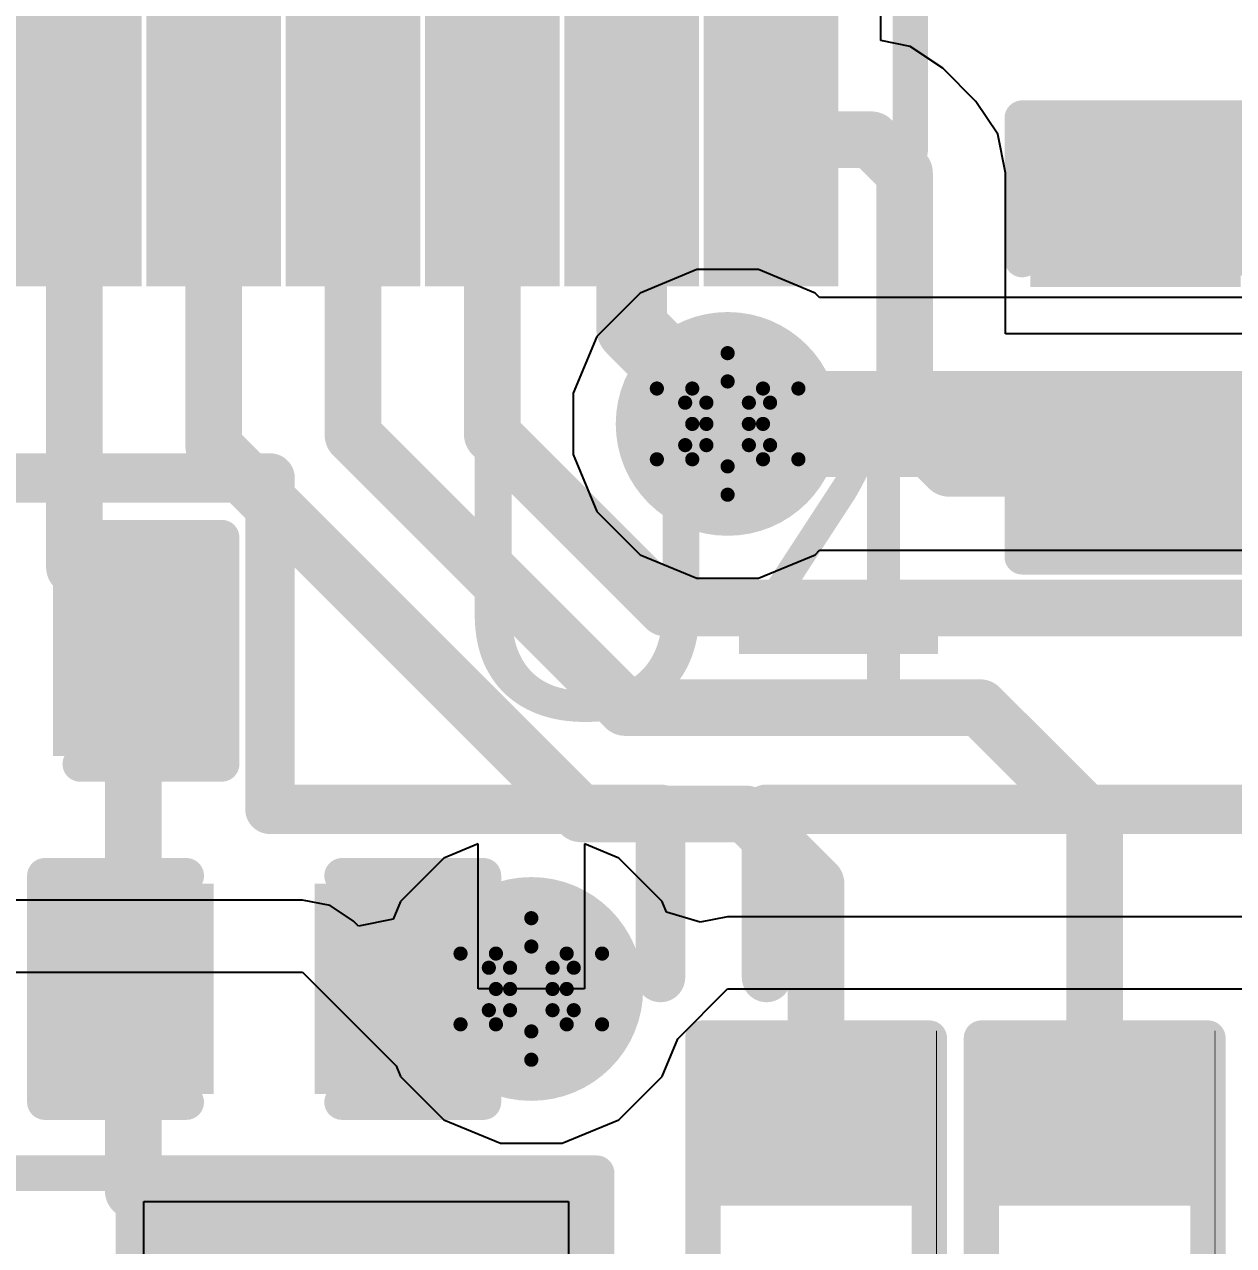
# Model space of a CAD drawing. Header units: inches. Extents: x -18 to 237, y -41 to 211.
# Drawn here: x 29.391 to 33.731, y 90.959 to 95.342 of the extents above; entities that cross this region are included whole.
import ezdxf

# ---------------------------------------------------------------- set-up
doc = ezdxf.new("R2010")
doc.units = ezdxf.units.IN
for name, color, linetype in [('Bottom Layer', 5, 'Continuous'), ('Bottom Solder', 6, 'Continuous'), ('Drill Drawing', 1, 'Continuous'), ('Top Layer', 1, 'Continuous'), ('Top Overlay', 2, 'Continuous'), ('Top Paste', 8, 'Continuous'), ('Top Solder', 216, 'Continuous'), ('Via Holes', 16, 'Continuous')]:
    doc.layers.add(name, color=color, linetype=linetype)
doc.styles.add('Arial', font='', dxfattribs={"height": 0.2})
doc.styles.get('Arial').set_extended_font_data('Arial')

# ---------------------------------------------------------------- blocks, each defined once
blk = doc.blocks.new('24_VQFN__5_5_3_5__32')
at = {"layer": 'Top Layer'}
for points in [[(-2.15, 0.39), (-1.3, 0.39), (-1.3, 0.11), (-2.15, 0.11)], [(-2.15, -0.11), (-1.3, -0.11), (-1.3, -0.39), (-2.15, -0.39)], [(-2.15, -0.61), (-1.3, -0.61), (-1.3, -0.89), (-2.15, -0.89)], [(-2.15, -1.11), (-1.3, -1.11), (-1.3, -1.39), (-2.15, -1.39)], [(-2.15, -1.61), (-1.3, -1.61), (-1.3, -1.89), (-2.15, -1.89)], [(-2.15, -2.11), (-1.3, -2.11), (-1.3, -2.39), (-2.15, -2.39)]]:
    blk.add_hatch(color=1, dxfattribs=at).paths.add_polyline_path(points)
at = {"layer": 'Top Paste'}
for points in [[(-2.15, 0.39), (-1.3, 0.39), (-1.3, 0.11), (-2.15, 0.11)], [(-2.15, -0.11), (-1.3, -0.11), (-1.3, -0.39), (-2.15, -0.39)], [(-2.15, -0.61), (-1.3, -0.61), (-1.3, -0.89), (-2.15, -0.89)], [(-2.15, -1.11), (-1.3, -1.11), (-1.3, -1.39), (-2.15, -1.39)], [(-2.15, -1.61), (-1.3, -1.61), (-1.3, -1.89), (-2.15, -1.89)], [(-2.15, -2.11), (-1.3, -2.11), (-1.3, -2.39), (-2.15, -2.39)]]:
    blk.add_hatch(color=8, dxfattribs=at).paths.add_polyline_path(points)
at = {"layer": 'Top Solder'}
for points in [[(-2.2516, 0.4916), (-1.1984, 0.4916), (-1.1984, 0.0084), (-2.2516, 0.0084)], [(-2.2516, -0.0084), (-1.1984, -0.0084), (-1.1984, -0.4916), (-2.2516, -0.4916)], [(-2.2516, -0.5084), (-1.1984, -0.5084), (-1.1984, -0.9916), (-2.2516, -0.9916)], [(-2.2516, -1.0084), (-1.1984, -1.0084), (-1.1984, -1.4916), (-2.2516, -1.4916)], [(-2.2516, -1.5084), (-1.1984, -1.5084), (-1.1984, -1.9916), (-2.2516, -1.9916)], [(-2.2516, -2.0084), (-1.1984, -2.0084), (-1.1984, -2.4916), (-2.2516, -2.4916)]]:
    blk.add_hatch(color=216, dxfattribs=at).paths.add_polyline_path(points)
at = {"layer": 'Top Overlay', "const_width": 0.127}
for points in [[(-1.7646, -2.7), (-1.7646, -2.75)], [(-1.7646, -2.75), (-1.2146, -2.75)]]:
    blk.add_lwpolyline(points, dxfattribs=at)
at = {"layer": 'Top Overlay', "const_width": 0.0635}
for points in [[(-1.7963, -2.7, 1), (-1.7328, -2.7, 1)], [(-1.7963, -2.75, 1), (-1.7328, -2.75, 1)], [(-1.7963, -2.75, 1), (-1.7328, -2.75, 1)]]:
    blk.add_lwpolyline(points, format="xyb", close=True, dxfattribs=at)
blk = doc.blocks.new('R___0402_67')
at = {"layer": 'Top Layer'}
for points in [[(-0.6985, -0.3175), (-0.6985, 0.3175), (-0.2413, 0.3175), (-0.2413, -0.3175)], [(0.2413, -0.3175), (0.2413, 0.3175), (0.6985, 0.3175), (0.6985, -0.3175)]]:
    blk.add_hatch(color=1, dxfattribs=at).paths.add_polyline_path(points)
at = {"layer": 'Top Paste'}
for points in [[(-0.6985, -0.3175), (-0.6985, 0.3175), (-0.2413, 0.3175), (-0.2413, -0.3175)], [(0.2413, -0.3175), (0.2413, 0.3175), (0.6985, 0.3175), (0.6985, -0.3175)]]:
    blk.add_hatch(color=8, dxfattribs=at).paths.add_polyline_path(points)
at = {"layer": 'Top Solder'}
for points in [[(-0.7535, -0.3725), (-0.7535, 0.3725), (-0.1863, 0.3725), (-0.1863, -0.3725)], [(0.1863, -0.3725), (0.1863, 0.3725), (0.7535, 0.3725), (0.7535, -0.3725)]]:
    blk.add_hatch(color=216, dxfattribs=at).paths.add_polyline_path(points)
at = {"layer": 'Top Overlay'}
for points, const_width in [([(-0.7874, 0.4064), (0.7874, 0.4064)], 0.127), ([(-0.7874, 0.4064), (-0.7874, -0.4064)], 0.127), ([(0.7874, 0.4064), (0.7874, -0.4064)], 0.127), ([(-0.7874, -0.4064), (0.7874, -0.4064)], 0.127), ([(-0.8128, -0.4318), (0.8128, -0.4318)], 0.00323)]:
    blk.add_lwpolyline(points, dxfattribs=dict(at, const_width=const_width))
for points, const_width in [([(-0.8191, 0.4064, 1), (-0.7556, 0.4064, 1)], 0.0635), ([(-0.8191, 0.4064, 1), (-0.7556, 0.4064, 1)], 0.0635), ([(0.7556, 0.4064, 1), (0.8191, 0.4064, 1)], 0.0635), ([(0.7556, 0.4064, 1), (0.8191, 0.4064, 1)], 0.0635), ([(-0.8191, -0.4064, 1), (-0.7556, -0.4064, 1)], 0.0635), ([(-0.8191, -0.4064, 1), (-0.7556, -0.4064, 1)], 0.0635), ([(0.7556, -0.4064, 1), (0.8191, -0.4064, 1)], 0.0635), ([(0.7556, -0.4064, 1), (0.8191, -0.4064, 1)], 0.0635), ([(-0.8136, -0.4318, 1), (-0.812, -0.4318, 1)], 0.00161), ([(0.812, -0.4318, 1), (0.8136, -0.4318, 1)], 0.00161)]:
    blk.add_lwpolyline(points, format="xyb", close=True, dxfattribs=dict(at, const_width=const_width))
blk = doc.blocks.new('R___0402_68')
at = {"layer": 'Top Layer'}
for points in [[(-0.6985, -0.3175), (-0.6985, 0.3175), (-0.2413, 0.3175), (-0.2413, -0.3175)], [(0.2413, -0.3175), (0.2413, 0.3175), (0.6985, 0.3175), (0.6985, -0.3175)]]:
    blk.add_hatch(color=1, dxfattribs=at).paths.add_polyline_path(points)
at = {"layer": 'Top Paste'}
for points in [[(-0.6985, -0.3175), (-0.6985, 0.3175), (-0.2413, 0.3175), (-0.2413, -0.3175)], [(0.2413, -0.3175), (0.2413, 0.3175), (0.6985, 0.3175), (0.6985, -0.3175)]]:
    blk.add_hatch(color=8, dxfattribs=at).paths.add_polyline_path(points)
at = {"layer": 'Top Solder'}
for points in [[(-0.7535, -0.3725), (-0.7535, 0.3725), (-0.1863, 0.3725), (-0.1863, -0.3725)], [(0.1863, -0.3725), (0.1863, 0.3725), (0.7535, 0.3725), (0.7535, -0.3725)]]:
    blk.add_hatch(color=216, dxfattribs=at).paths.add_polyline_path(points)
at = {"layer": 'Top Overlay'}
for points, const_width in [([(-0.7874, 0.4064), (0.7874, 0.4064)], 0.127), ([(-0.7874, 0.4064), (-0.7874, -0.4064)], 0.127), ([(0.7874, 0.4064), (0.7874, -0.4064)], 0.127), ([(-0.7874, -0.4064), (0.7874, -0.4064)], 0.127), ([(-0.8128, -0.4318), (0.8128, -0.4318)], 0.00323)]:
    blk.add_lwpolyline(points, dxfattribs=dict(at, const_width=const_width))
for points, const_width in [([(-0.8191, 0.4064, 1), (-0.7556, 0.4064, 1)], 0.0635), ([(-0.8191, 0.4064, 1), (-0.7556, 0.4064, 1)], 0.0635), ([(0.7556, 0.4064, 1), (0.8191, 0.4064, 1)], 0.0635), ([(0.7556, 0.4064, 1), (0.8191, 0.4064, 1)], 0.0635), ([(-0.8191, -0.4064, 1), (-0.7556, -0.4064, 1)], 0.0635), ([(-0.8191, -0.4064, 1), (-0.7556, -0.4064, 1)], 0.0635), ([(0.7556, -0.4064, 1), (0.8191, -0.4064, 1)], 0.0635), ([(0.7556, -0.4064, 1), (0.8191, -0.4064, 1)], 0.0635), ([(-0.8136, -0.4318, 1), (-0.812, -0.4318, 1)], 0.00161), ([(0.812, -0.4318, 1), (0.8136, -0.4318, 1)], 0.00161)]:
    blk.add_lwpolyline(points, format="xyb", close=True, dxfattribs=dict(at, const_width=const_width))
blk = doc.blocks.new('R___1206_75')
at = {"layer": 'Top Layer'}
for points in [[(-2.032, 0.889), (-0.508, 0.889), (-0.508, -0.889), (-2.032, -0.889)], [(0.508, 0.889), (2.032, 0.889), (2.032, -0.889), (0.508, -0.889)]]:
    blk.add_hatch(color=1, dxfattribs=at).paths.add_polyline_path(points)
at = {"layer": 'Top Paste'}
for points in [[(-2.032, 0.889), (-0.508, 0.889), (-0.508, -0.889), (-2.032, -0.889)], [(0.508, 0.889), (2.032, 0.889), (2.032, -0.889), (0.508, -0.889)]]:
    blk.add_hatch(color=8, dxfattribs=at).paths.add_polyline_path(points)
at = {"layer": 'Top Solder'}
for points in [[(-2.1336, 0.9906), (-0.4064, 0.9906), (-0.4064, -0.9906), (-2.1336, -0.9906)], [(0.4064, 0.9906), (2.1336, 0.9906), (2.1336, -0.9906), (0.4064, -0.9906)]]:
    blk.add_hatch(color=216, dxfattribs=at).paths.add_polyline_path(points)
at = {"layer": 'Top Overlay', "const_width": 0.127}
for points in [[(-2.1336, 0.9906), (-2.1336, -0.9906)], [(2.1336, 0.9906), (-2.1336, 0.9906)], [(2.1336, 0.9906), (2.1336, -0.9906)], [(2.1336, -0.9906), (-2.1336, -0.9906)]]:
    blk.add_lwpolyline(points, dxfattribs=at)
at = {"layer": 'Top Overlay', "const_width": 0.0635}
for points in [[(-2.16535, 0.9906, 1), (-2.10185, 0.9906, 1)], [(-2.16535, 0.9906, 1), (-2.10185, 0.9906, 1)], [(2.10185, 0.9906, 1), (2.16535, 0.9906, 1)], [(2.10185, 0.9906, 1), (2.16535, 0.9906, 1)], [(-2.16535, -0.9906, 1), (-2.10185, -0.9906, 1)], [(-2.16535, -0.9906, 1), (-2.10185, -0.9906, 1)], [(2.10185, -0.9906, 1), (2.16535, -0.9906, 1)], [(2.10185, -0.9906, 1), (2.16535, -0.9906, 1)]]:
    blk.add_lwpolyline(points, format="xyb", close=True, dxfattribs=at)
blk = doc.blocks.new('C___0402_148')
at = {"layer": 'Top Layer'}
for points in [[(-0.6985, -0.3175), (-0.6985, 0.3175), (-0.2413, 0.3175), (-0.2413, -0.3175)], [(0.2413, -0.3175), (0.2413, 0.3175), (0.6985, 0.3175), (0.6985, -0.3175)]]:
    blk.add_hatch(color=1, dxfattribs=at).paths.add_polyline_path(points)
at = {"layer": 'Top Paste'}
for points in [[(-0.6985, -0.3175), (-0.6985, 0.3175), (-0.2413, 0.3175), (-0.2413, -0.3175)], [(0.2413, -0.3175), (0.2413, 0.3175), (0.6985, 0.3175), (0.6985, -0.3175)]]:
    blk.add_hatch(color=8, dxfattribs=at).paths.add_polyline_path(points)
at = {"layer": 'Top Solder'}
for points in [[(-0.7585, -0.3775), (-0.7585, 0.3775), (-0.1813, 0.3775), (-0.1813, -0.3775)], [(0.1813, -0.3775), (0.1813, 0.3775), (0.7585, 0.3775), (0.7585, -0.3775)]]:
    blk.add_hatch(color=216, dxfattribs=at).paths.add_polyline_path(points)
at = {"layer": 'Top Overlay', "const_width": 0.127}
for points in [[(-0.7874, -0.4064), (-0.7874, 0.4064)], [(-0.2794, 0.4064), (-0.7874, 0.4064)], [(0.7874, 0.4064), (0.2794, 0.4064)], [(0.7874, -0.4064), (0.7874, 0.4064)], [(-0.2794, -0.4064), (-0.7874, -0.4064)], [(0.7874, -0.4064), (0.2794, -0.4064)]]:
    blk.add_lwpolyline(points, dxfattribs=at)
at = {"layer": 'Top Overlay', "const_width": 0.0635}
for points in [[(-0.8191, 0.4064, 1), (-0.7556, 0.4064, 1)], [(-0.8191, 0.4064, 1), (-0.7556, 0.4064, 1)], [(-0.3111, 0.4064, 1), (-0.2477, 0.4064, 1)], [(0.2477, 0.4064, 1), (0.3111, 0.4064, 1)], [(0.7556, 0.4064, 1), (0.8191, 0.4064, 1)], [(0.7556, 0.4064, 1), (0.8191, 0.4064, 1)], [(-0.8191, -0.4064, 1), (-0.7556, -0.4064, 1)], [(-0.8191, -0.4064, 1), (-0.7556, -0.4064, 1)], [(-0.3111, -0.4064, 1), (-0.2477, -0.4064, 1)], [(0.2477, -0.4064, 1), (0.3111, -0.4064, 1)], [(0.7556, -0.4064, 1), (0.8191, -0.4064, 1)], [(0.7556, -0.4064, 1), (0.8191, -0.4064, 1)]]:
    blk.add_lwpolyline(points, format="xyb", close=True, dxfattribs=at)
blk = doc.blocks.new('C___0402_160')
at = {"layer": 'Top Layer'}
for points in [[(-0.6985, -0.3175), (-0.6985, 0.3175), (-0.2413, 0.3175), (-0.2413, -0.3175)], [(0.2413, -0.3175), (0.2413, 0.3175), (0.6985, 0.3175), (0.6985, -0.3175)]]:
    blk.add_hatch(color=1, dxfattribs=at).paths.add_polyline_path(points)
at = {"layer": 'Top Paste'}
for points in [[(-0.6985, -0.3175), (-0.6985, 0.3175), (-0.2413, 0.3175), (-0.2413, -0.3175)], [(0.2413, -0.3175), (0.2413, 0.3175), (0.6985, 0.3175), (0.6985, -0.3175)]]:
    blk.add_hatch(color=8, dxfattribs=at).paths.add_polyline_path(points)
at = {"layer": 'Top Solder'}
for points in [[(-0.7585, -0.3775), (-0.7585, 0.3775), (-0.1813, 0.3775), (-0.1813, -0.3775)], [(0.1813, -0.3775), (0.1813, 0.3775), (0.7585, 0.3775), (0.7585, -0.3775)]]:
    blk.add_hatch(color=216, dxfattribs=at).paths.add_polyline_path(points)
at = {"layer": 'Top Overlay', "const_width": 0.127}
for points in [[(-0.7874, -0.4064), (-0.7874, 0.4064)], [(-0.7874, 0.4064), (-0.2794, 0.4064)], [(0.2794, 0.4064), (0.7874, 0.4064)], [(0.7874, -0.4064), (0.7874, 0.4064)], [(-0.7874, -0.4064), (-0.2794, -0.4064)], [(0.2794, -0.4064), (0.7874, -0.4064)]]:
    blk.add_lwpolyline(points, dxfattribs=at)
at = {"layer": 'Top Overlay', "const_width": 0.0635}
for points in [[(-0.8191, 0.4064, 1), (-0.7556, 0.4064, 1)], [(-0.8191, 0.4064, 1), (-0.7556, 0.4064, 1)], [(-0.3111, 0.4064, 1), (-0.2477, 0.4064, 1)], [(0.2477, 0.4064, 1), (0.3111, 0.4064, 1)], [(0.7556, 0.4064, 1), (0.8191, 0.4064, 1)], [(0.7556, 0.4064, 1), (0.8191, 0.4064, 1)], [(-0.8191, -0.4064, 1), (-0.7556, -0.4064, 1)], [(-0.8191, -0.4064, 1), (-0.7556, -0.4064, 1)], [(-0.3111, -0.4064, 1), (-0.2477, -0.4064, 1)], [(0.2477, -0.4064, 1), (0.3111, -0.4064, 1)], [(0.7556, -0.4064, 1), (0.8191, -0.4064, 1)], [(0.7556, -0.4064, 1), (0.8191, -0.4064, 1)]]:
    blk.add_lwpolyline(points, format="xyb", close=True, dxfattribs=at)
blk = doc.blocks.new('C___0402_161')
at = {"layer": 'Top Layer'}
for points in [[(-0.6985, -0.3175), (-0.6985, 0.3175), (-0.2413, 0.3175), (-0.2413, -0.3175)], [(0.2413, -0.3175), (0.2413, 0.3175), (0.6985, 0.3175), (0.6985, -0.3175)]]:
    blk.add_hatch(color=1, dxfattribs=at).paths.add_polyline_path(points)
at = {"layer": 'Top Paste'}
for points in [[(-0.6985, -0.3175), (-0.6985, 0.3175), (-0.2413, 0.3175), (-0.2413, -0.3175)], [(0.2413, -0.3175), (0.2413, 0.3175), (0.6985, 0.3175), (0.6985, -0.3175)]]:
    blk.add_hatch(color=8, dxfattribs=at).paths.add_polyline_path(points)
at = {"layer": 'Top Solder'}
for points in [[(-0.7585, -0.3775), (-0.7585, 0.3775), (-0.1813, 0.3775), (-0.1813, -0.3775)], [(0.1813, -0.3775), (0.1813, 0.3775), (0.7585, 0.3775), (0.7585, -0.3775)]]:
    blk.add_hatch(color=216, dxfattribs=at).paths.add_polyline_path(points)
at = {"layer": 'Top Overlay', "const_width": 0.127}
for points in [[(-0.7874, 0.4064), (-0.2794, 0.4064)], [(-0.7874, -0.4064), (-0.7874, 0.4064)], [(0.2794, 0.4064), (0.7874, 0.4064)], [(0.7874, -0.4064), (0.7874, 0.4064)], [(-0.7874, -0.4064), (-0.2794, -0.4064)], [(0.2794, -0.4064), (0.7874, -0.4064)]]:
    blk.add_lwpolyline(points, dxfattribs=at)
at = {"layer": 'Top Overlay', "const_width": 0.0635}
for points in [[(-0.8191, 0.4064, 1), (-0.7556, 0.4064, 1)], [(-0.8191, 0.4064, 1), (-0.7556, 0.4064, 1)], [(-0.3111, 0.4064, 1), (-0.2477, 0.4064, 1)], [(0.2477, 0.4064, 1), (0.3111, 0.4064, 1)], [(0.7556, 0.4064, 1), (0.8191, 0.4064, 1)], [(0.7556, 0.4064, 1), (0.8191, 0.4064, 1)], [(-0.8191, -0.4064, 1), (-0.7556, -0.4064, 1)], [(-0.8191, -0.4064, 1), (-0.7556, -0.4064, 1)], [(-0.3111, -0.4064, 1), (-0.2477, -0.4064, 1)], [(0.2477, -0.4064, 1), (0.3111, -0.4064, 1)], [(0.7556, -0.4064, 1), (0.8191, -0.4064, 1)], [(0.7556, -0.4064, 1), (0.8191, -0.4064, 1)]]:
    blk.add_lwpolyline(points, format="xyb", close=True, dxfattribs=at)

msp = doc.modelspace()

# ---------------------------------------------------------------- hatches: boundary and pattern name
at = {"layer": 'Bottom Layer'}
h = msp.add_hatch(color=5, dxfattribs=at)
edge = h.paths.add_edge_path()
edge.add_arc((31.915, 93.9082), 0.3, 0, 360)
h = msp.add_hatch(color=5, dxfattribs=at)
edge = h.paths.add_edge_path()
edge.add_arc((31.2103, 91.8802), 0.3, 0, 360)
at = {"layer": 'Bottom Solder'}
h = msp.add_hatch(color=6, dxfattribs=at)
edge = h.paths.add_edge_path()
edge.add_arc((31.915, 93.9082), 0.4016, 0, 360)
h = msp.add_hatch(color=6, dxfattribs=at)
edge = h.paths.add_edge_path()
edge.add_arc((31.2103, 91.8802), 0.4016, 0, 360)
at = {"layer": 'Top Layer'}
h = msp.add_hatch(color=1, dxfattribs=at)
edge = h.paths.add_edge_path()
edge.add_arc((31.915, 93.9082), 0.3, 0, 360)
h = msp.add_hatch(color=1, dxfattribs=at)
edge = h.paths.add_edge_path()
edge.add_arc((31.2103, 91.8802), 0.3, 0, 360)
at = {"layer": 'Top Solder'}
h = msp.add_hatch(color=216, dxfattribs=at)
edge = h.paths.add_edge_path()
edge.add_arc((31.915, 93.9082), 0.4016, 0, 360)
h = msp.add_hatch(color=216, dxfattribs=at)
edge = h.paths.add_edge_path()
edge.add_arc((31.2103, 91.8802), 0.4016, 0, 360)
at = {"layer": 'Via Holes'}
h = msp.add_hatch(color=7, dxfattribs=at)
edge = h.paths.add_edge_path()
edge.add_arc((31.915, 93.9082), 0.15, 0, 360)
h = msp.add_hatch(color=7, dxfattribs=at)
edge = h.paths.add_edge_path()
edge.add_arc((31.2103, 91.8802), 0.15, 0, 360)

# ---------------------------------------------------------------- linework, layer by layer
at = {"layer": 'Bottom Layer'}
for p, q in [((31.8048, 94.4622), (31.6011, 94.3778)), ((32.0252, 94.4622), (31.8048, 94.4622)), ((32.2288, 94.3778), (32.0252, 94.4622)), ((31.6011, 94.3778), (31.4453, 94.222)), ((32.2452, 94.3614), (32.2288, 94.3778)), ((34.5006, 94.3614), (32.2452, 94.3614)), ((31.4453, 94.222), (31.361, 94.0184)), ((31.361, 94.0184), (31.361, 93.798)), ((31.361, 93.798), (31.4453, 93.5944)), ((31.4453, 93.5944), (31.6011, 93.4385)), ((32.2288, 93.4385), (32.2452, 93.455)), ((32.2452, 93.455), (36.2853, 93.455)), ((31.6011, 93.4385), (31.8048, 93.3542)), ((32.0252, 93.3542), (32.2288, 93.4385)), ((31.8048, 93.3542), (32.0252, 93.3542)), ((31.0198, 92.4009), (30.8965, 92.3498)), ((31.0198, 91.8802), (31.0198, 92.4009)), ((31.5241, 92.3498), (31.4008, 92.4009)), ((31.4008, 92.4009), (31.4008, 91.8802)), ((30.8965, 92.3498), (30.7406, 92.194)), ((31.68, 92.194), (31.5241, 92.3498)), ((30.3891, 92.1993), (28.4924, 92.1993)), ((30.4882, 92.1796), (30.3891, 92.1993)), ((30.5722, 92.1234), (30.4882, 92.1796)), ((30.7406, 92.194), (30.7144, 92.1306)), ((31.6957, 92.1559), (31.68, 92.194)), ((30.7144, 92.1306), (30.5898, 92.1058)), ((31.8159, 92.1194), (31.6957, 92.1559)), ((31.915, 92.1392), (31.8159, 92.1194)), ((36.3471, 92.1392), (31.915, 92.1392)), ((30.5898, 92.1058), (30.5722, 92.1234)), ((26.0096, 91.9403), (30.3891, 91.9403)), ((30.3891, 91.9403), (30.7248, 91.6046)), ((31.4008, 91.8802), (31.0198, 91.8802)), ((31.7357, 91.7009), (31.915, 91.8802)), ((31.915, 91.8802), (36.4436, 91.8802)), ((31.68, 91.5664), (31.7357, 91.7009)), ((30.7248, 91.6046), (30.7406, 91.5664)), ((30.7406, 91.5664), (30.8965, 91.4105)), ((31.5241, 91.4105), (31.68, 91.5664)), ((30.8965, 91.4105), (31.1001, 91.3262)), ((31.3205, 91.3262), (31.5241, 91.4105)), ((31.1001, 91.3262), (31.3205, 91.3262))]:
    msp.add_line(p, q, dxfattribs=at)
at = {"layer": 'Bottom Layer', "const_width": 0.381}
msp.add_lwpolyline([(31.915, 93.9082), (36.473, 93.9082)], dxfattribs=at)
at = {"layer": 'Bottom Layer', "const_width": 0.1905}
msp.add_lwpolyline([(31.8197, 93.9082, 1), (32.0102, 93.9082, 1)], format="xyb", close=True, dxfattribs=at)
at = {"layer": 'Drill Drawing', "const_width": 0.0508}
for points in [[(31.788, 94.0352), (31.915, 94.1622)], [(31.915, 94.1622), (32.042, 94.0352)], [(31.661, 94.0352), (31.788, 93.9082)], [(31.661, 94.0352), (31.788, 94.0352)], [(31.8388, 93.9844), (31.915, 94.0606)], [(31.915, 94.0606), (31.9912, 93.9844)], [(32.042, 94.0352), (32.169, 94.0352)], [(32.042, 93.9082), (32.169, 94.0352)], [(31.7626, 93.9844), (31.8388, 93.9082)], [(31.7626, 93.9844), (31.8388, 93.9844)], [(31.9912, 93.9844), (32.0674, 93.9844)], [(31.9912, 93.9082), (32.0674, 93.9844)], [(31.661, 93.7812), (31.788, 93.9082)], [(31.7626, 93.832), (31.8388, 93.9082)], [(31.9912, 93.9082), (32.0674, 93.832)], [(32.042, 93.9082), (32.169, 93.7812)], [(31.7626, 93.832), (31.8388, 93.832)], [(31.8388, 93.832), (31.915, 93.7558)], [(31.915, 93.7558), (31.9912, 93.832)], [(31.9912, 93.832), (32.0674, 93.832)], [(31.661, 93.7812), (31.788, 93.7812)], [(31.788, 93.7812), (31.915, 93.6542)], [(31.915, 93.6542), (32.042, 93.7812)], [(32.042, 93.7812), (32.169, 93.7812)], [(31.0833, 92.0072), (31.2103, 92.1342)], [(31.2103, 92.1342), (31.3373, 92.0072)], [(31.1341, 91.9564), (31.2103, 92.0326)], [(31.2103, 92.0326), (31.2865, 91.9564)], [(30.9563, 92.0072), (31.0833, 91.8802)], [(30.9563, 92.0072), (31.0833, 92.0072)], [(31.3373, 92.0072), (31.4643, 92.0072)], [(31.3373, 91.8802), (31.4643, 92.0072)], [(31.0579, 91.9564), (31.1341, 91.8802)], [(31.0579, 91.9564), (31.1341, 91.9564)], [(31.2865, 91.9564), (31.3627, 91.9564)], [(31.2865, 91.8802), (31.3627, 91.9564)], [(30.9563, 91.7532), (31.0833, 91.8802)], [(31.0579, 91.804), (31.1341, 91.8802)], [(31.2865, 91.8802), (31.3627, 91.804)], [(31.3373, 91.8802), (31.4643, 91.7532)], [(31.0579, 91.804), (31.1341, 91.804)], [(31.1341, 91.804), (31.2103, 91.7278)], [(31.2103, 91.7278), (31.2865, 91.804)], [(31.2865, 91.804), (31.3627, 91.804)], [(30.9563, 91.7532), (31.0833, 91.7532)], [(31.0833, 91.7532), (31.2103, 91.6262)], [(31.2103, 91.6262), (31.3373, 91.7532)], [(31.3373, 91.7532), (31.4643, 91.7532)]]:
    msp.add_lwpolyline(points, dxfattribs=at)
at = {"layer": 'Drill Drawing', "const_width": 0.0254}
for points in [[(31.9023, 94.1622, 1), (31.9277, 94.1622, 1)], [(31.9023, 94.1622, 1), (31.9277, 94.1622, 1)], [(31.6483, 94.0352, 1), (31.6737, 94.0352, 1)], [(31.6483, 94.0352, 1), (31.6737, 94.0352, 1)], [(31.7753, 94.0352, 1), (31.8007, 94.0352, 1)], [(31.7753, 94.0352, 1), (31.8007, 94.0352, 1)], [(31.9023, 94.0606, 1), (31.9277, 94.0606, 1)], [(31.9023, 94.0606, 1), (31.9277, 94.0606, 1)], [(32.0293, 94.0352, 1), (32.0547, 94.0352, 1)], [(32.0293, 94.0352, 1), (32.0547, 94.0352, 1)], [(32.1563, 94.0352, 1), (32.1817, 94.0352, 1)], [(32.1563, 94.0352, 1), (32.1817, 94.0352, 1)], [(31.7499, 93.9844, 1), (31.7753, 93.9844, 1)], [(31.7499, 93.9844, 1), (31.7753, 93.9844, 1)], [(31.8261, 93.9844, 1), (31.8515, 93.9844, 1)], [(31.8261, 93.9844, 1), (31.8515, 93.9844, 1)], [(31.9785, 93.9844, 1), (32.0039, 93.9844, 1)], [(31.9785, 93.9844, 1), (32.0039, 93.9844, 1)], [(32.0547, 93.9844, 1), (32.0801, 93.9844, 1)], [(32.0547, 93.9844, 1), (32.0801, 93.9844, 1)], [(31.7753, 93.9082, 1), (31.8007, 93.9082, 1)], [(31.7753, 93.9082, 1), (31.8007, 93.9082, 1)], [(31.8261, 93.9082, 1), (31.8515, 93.9082, 1)], [(31.8261, 93.9082, 1), (31.8515, 93.9082, 1)], [(31.9785, 93.9082, 1), (32.0039, 93.9082, 1)], [(31.9785, 93.9082, 1), (32.0039, 93.9082, 1)], [(32.0293, 93.9082, 1), (32.0547, 93.9082, 1)], [(32.0293, 93.9082, 1), (32.0547, 93.9082, 1)], [(31.7499, 93.832, 1), (31.7753, 93.832, 1)], [(31.7499, 93.832, 1), (31.7753, 93.832, 1)], [(31.8261, 93.832, 1), (31.8515, 93.832, 1)], [(31.8261, 93.832, 1), (31.8515, 93.832, 1)], [(31.9785, 93.832, 1), (32.0039, 93.832, 1)], [(31.9785, 93.832, 1), (32.0039, 93.832, 1)], [(32.0547, 93.832, 1), (32.0801, 93.832, 1)], [(32.0547, 93.832, 1), (32.0801, 93.832, 1)], [(31.6483, 93.7812, 1), (31.6737, 93.7812, 1)], [(31.6483, 93.7812, 1), (31.6737, 93.7812, 1)], [(31.7753, 93.7812, 1), (31.8007, 93.7812, 1)], [(31.7753, 93.7812, 1), (31.8007, 93.7812, 1)], [(32.0293, 93.7812, 1), (32.0547, 93.7812, 1)], [(32.0293, 93.7812, 1), (32.0547, 93.7812, 1)], [(32.1563, 93.7812, 1), (32.1817, 93.7812, 1)], [(32.1563, 93.7812, 1), (32.1817, 93.7812, 1)], [(31.9023, 93.7558, 1), (31.9277, 93.7558, 1)], [(31.9023, 93.7558, 1), (31.9277, 93.7558, 1)], [(31.9023, 93.6542, 1), (31.9277, 93.6542, 1)], [(31.9023, 93.6542, 1), (31.9277, 93.6542, 1)], [(31.1976, 92.1342, 1), (31.223, 92.1342, 1)], [(31.1976, 92.1342, 1), (31.223, 92.1342, 1)], [(31.1976, 92.0326, 1), (31.223, 92.0326, 1)], [(31.1976, 92.0326, 1), (31.223, 92.0326, 1)], [(30.9436, 92.0072, 1), (30.969, 92.0072, 1)], [(30.9436, 92.0072, 1), (30.969, 92.0072, 1)], [(31.0706, 92.0072, 1), (31.096, 92.0072, 1)], [(31.0706, 92.0072, 1), (31.096, 92.0072, 1)], [(31.3246, 92.0072, 1), (31.35, 92.0072, 1)], [(31.3246, 92.0072, 1), (31.35, 92.0072, 1)], [(31.4516, 92.0072, 1), (31.477, 92.0072, 1)], [(31.4516, 92.0072, 1), (31.477, 92.0072, 1)], [(31.0452, 91.9564, 1), (31.0706, 91.9564, 1)], [(31.0452, 91.9564, 1), (31.0706, 91.9564, 1)], [(31.1214, 91.9564, 1), (31.1468, 91.9564, 1)], [(31.1214, 91.9564, 1), (31.1468, 91.9564, 1)], [(31.2738, 91.9564, 1), (31.2992, 91.9564, 1)], [(31.2738, 91.9564, 1), (31.2992, 91.9564, 1)], [(31.35, 91.9564, 1), (31.3754, 91.9564, 1)], [(31.35, 91.9564, 1), (31.3754, 91.9564, 1)], [(31.0706, 91.8802, 1), (31.096, 91.8802, 1)], [(31.0706, 91.8802, 1), (31.096, 91.8802, 1)], [(31.1214, 91.8802, 1), (31.1468, 91.8802, 1)], [(31.1214, 91.8802, 1), (31.1468, 91.8802, 1)], [(31.2738, 91.8802, 1), (31.2992, 91.8802, 1)], [(31.2738, 91.8802, 1), (31.2992, 91.8802, 1)], [(31.3246, 91.8802, 1), (31.35, 91.8802, 1)], [(31.3246, 91.8802, 1), (31.35, 91.8802, 1)], [(31.0452, 91.804, 1), (31.0706, 91.804, 1)], [(31.0452, 91.804, 1), (31.0706, 91.804, 1)], [(31.1214, 91.804, 1), (31.1468, 91.804, 1)], [(31.1214, 91.804, 1), (31.1468, 91.804, 1)], [(31.2738, 91.804, 1), (31.2992, 91.804, 1)], [(31.2738, 91.804, 1), (31.2992, 91.804, 1)], [(31.35, 91.804, 1), (31.3754, 91.804, 1)], [(31.35, 91.804, 1), (31.3754, 91.804, 1)], [(30.9436, 91.7532, 1), (30.969, 91.7532, 1)], [(30.9436, 91.7532, 1), (30.969, 91.7532, 1)], [(31.0706, 91.7532, 1), (31.096, 91.7532, 1)], [(31.0706, 91.7532, 1), (31.096, 91.7532, 1)], [(31.3246, 91.7532, 1), (31.35, 91.7532, 1)], [(31.3246, 91.7532, 1), (31.35, 91.7532, 1)], [(31.4516, 91.7532, 1), (31.477, 91.7532, 1)], [(31.4516, 91.7532, 1), (31.477, 91.7532, 1)], [(31.1976, 91.7278, 1), (31.223, 91.7278, 1)], [(31.1976, 91.7278, 1), (31.223, 91.7278, 1)], [(31.1976, 91.6262, 1), (31.223, 91.6262, 1)], [(31.1976, 91.6262, 1), (31.223, 91.6262, 1)]]:
    msp.add_lwpolyline(points, format="xyb", close=True, dxfattribs=at)
at = {"layer": 'Top Layer'}
for p, q in [((32.4643, 95.2841), (32.4643, 95.5042)), ((32.5697, 95.2631), (32.4643, 95.2841)), ((32.6873, 95.1846), (32.5697, 95.2631)), ((32.8063, 95.0655), (32.6873, 95.1846)), ((32.8849, 94.9479), (32.8063, 95.0655)), ((32.8063, 95.0655), (32.8063, 95.0655)), ((32.9125, 94.8091), (32.8849, 94.9479)), ((32.9125, 94.2312), (32.9125, 94.8091)), ((33.9502, 94.2312), (32.9125, 94.2312)), ((29.8196, 89.0406), (29.8196, 91.1175)), ((29.8196, 91.1175), (31.3436, 91.1175)), ((31.3436, 91.1175), (31.3436, 87.7167))]:
    msp.add_line(p, q, dxfattribs=at)
for points, const_width in [([(29.5703, 93.3941), (29.5703, 94.9282)], 0.2032), ([(30.0703, 93.8268), (30.0703, 94.9282)], 0.2032), ([(30.5703, 93.8678), (30.5703, 94.9282)], 0.2032), ([(31.0703, 93.8702), (31.0703, 94.9282)], 0.2032), ([(31.5703, 94.2528), (31.5703, 94.9282)], 0.254), ([(32.0703, 94.9282), (32.4309, 94.9282)], 0.2032), ([(32.4309, 94.9282), (32.55, 94.8091)], 0.2032), ([(32.55, 93.9082), (32.55, 94.8091)], 0.2032), ([(33.3787, 94.6884), (34.4963, 94.6884)], 0.381), ([(31.5703, 94.2528), (31.915, 93.9082)], 0.254), ([(30.5703, 93.8678), (31.548, 92.8901)], 0.2032), ([(31.0703, 93.8702), (31.6932, 93.2473)], 0.2032), ([(32.55, 93.9082), (32.7095, 93.7486)], 0.2032), ([(30.0703, 93.8268), (31.3886, 92.5085)], 0.2032), ([(32.7095, 93.7486), (33.3787, 93.7486)], 0.2032), ([(29.5703, 93.3941), (29.7815, 93.1829)], 0.2032), ([(31.6932, 93.2473), (33.962, 93.2473)], 0.2032), ([(29.7815, 93.1033), (29.7815, 93.1829)], 0.2032), ([(29.7815, 91.8802), (29.7815, 93.094)], 0.2032), ([(31.548, 92.8901), (32.8204, 92.8901)], 0.2032), ([(32.8204, 92.8901), (33.2325, 92.4781)], 0.2032), ([(31.3886, 92.5085), (31.9815, 92.5085)], 0.2032), ([(31.9815, 92.5085), (32.2325, 92.2576)], 0.2032), ([(33.2325, 91.3864), (33.2325, 92.4781)], 0.2032), ([(32.2325, 91.3864), (32.2325, 92.2576)], 0.2032), ([(30.7213, 91.8802), (31.2103, 91.8802)], 0.381), ([(29.7815, 91.1556), (29.7815, 91.8802)], 0.2032), ([(29.7815, 91.1556), (30.6328, 90.3043)], 0.2032)]:
    msp.add_lwpolyline(points, dxfattribs=dict(at, const_width=const_width))
for points, const_width in [([(29.5195, 94.9282, 1), (29.6211, 94.9282, 1)], 0.1016), ([(30.0195, 94.9282, 1), (30.1211, 94.9282, 1)], 0.1016), ([(30.5195, 94.9282, 1), (30.6211, 94.9282, 1)], 0.1016), ([(31.0195, 94.9282, 1), (31.1211, 94.9282, 1)], 0.1016), ([(31.5068, 94.9282, 1), (31.6338, 94.9282, 1)], 0.127), ([(32.0195, 94.9282, 1), (32.1211, 94.9282, 1)], 0.1016), ([(32.3801, 94.9282, 1), (32.4817, 94.9282, 1)], 0.1016), ([(32.3801, 94.9282, 1), (32.4817, 94.9282, 1)], 0.1016), ([(32.4992, 94.8091, 1), (32.6008, 94.8091, 1)], 0.1016), ([(32.4992, 94.8091, 1), (32.6008, 94.8091, 1)], 0.1016), ([(33.2835, 94.6884, 1), (33.474, 94.6884, 1)], 0.1905), ([(31.5068, 94.2528, 1), (31.6338, 94.2528, 1)], 0.127), ([(31.5068, 94.2528, 1), (31.6338, 94.2528, 1)], 0.127), ([(31.8515, 93.9082, 1), (31.9785, 93.9082, 1)], 0.127), ([(30.5195, 93.8678, 1), (30.6211, 93.8678, 1)], 0.1016), ([(30.5195, 93.8678, 1), (30.6211, 93.8678, 1)], 0.1016), ([(31.0195, 93.8702, 1), (31.1211, 93.8702, 1)], 0.1016), ([(31.0195, 93.8702, 1), (31.1211, 93.8702, 1)], 0.1016), ([(32.4992, 93.9082, 1), (32.6008, 93.9082, 1)], 0.1016), ([(32.4992, 93.9082, 1), (32.6008, 93.9082, 1)], 0.1016), ([(30.0195, 93.8268, 1), (30.1211, 93.8268, 1)], 0.1016), ([(30.0195, 93.8268, 1), (30.1211, 93.8268, 1)], 0.1016), ([(32.6587, 93.7486, 1), (32.7603, 93.7486, 1)], 0.1016), ([(32.6587, 93.7486, 1), (32.7603, 93.7486, 1)], 0.1016), ([(33.3279, 93.7486, 1), (33.4295, 93.7486, 1)], 0.1016), ([(29.5195, 93.3941, 1), (29.6211, 93.3941, 1)], 0.1016), ([(29.5195, 93.3941, 1), (29.6211, 93.3941, 1)], 0.1016), ([(31.6424, 93.2473, 1), (31.744, 93.2473, 1)], 0.1016), ([(31.6424, 93.2473, 1), (31.744, 93.2473, 1)], 0.1016), ([(29.7307, 93.1829, 1), (29.8323, 93.1829, 1)], 0.1016), ([(29.7307, 93.1829, 1), (29.8323, 93.1829, 1)], 0.1016), ([(29.7307, 93.1033, 1), (29.8323, 93.1033, 1)], 0.1016), ([(29.7307, 93.094, 1), (29.8323, 93.094, 1)], 0.1016), ([(31.4972, 92.8901, 1), (31.5988, 92.8901, 1)], 0.1016), ([(31.4972, 92.8901, 1), (31.5988, 92.8901, 1)], 0.1016), ([(32.7696, 92.8901, 1), (32.8712, 92.8901, 1)], 0.1016), ([(32.7696, 92.8901, 1), (32.8712, 92.8901, 1)], 0.1016), ([(31.3378, 92.5085, 1), (31.4394, 92.5085, 1)], 0.1016), ([(31.3378, 92.5085, 1), (31.4394, 92.5085, 1)], 0.1016), ([(31.9307, 92.5085, 1), (32.0323, 92.5085, 1)], 0.1016), ([(31.9307, 92.5085, 1), (32.0323, 92.5085, 1)], 0.1016), ([(33.1817, 92.4781, 1), (33.2833, 92.4781, 1)], 0.1016), ([(33.1817, 92.4781, 1), (33.2833, 92.4781, 1)], 0.1016), ([(32.1817, 92.2576, 1), (32.2833, 92.2576, 1)], 0.1016), ([(32.1817, 92.2576, 1), (32.2833, 92.2576, 1)], 0.1016), ([(30.6261, 91.8802, 1), (30.8166, 91.8802, 1)], 0.1905), ([(31.1151, 91.8802, 1), (31.3056, 91.8802, 1)], 0.1905), ([(29.7307, 91.8802, 1), (29.8323, 91.8802, 1)], 0.1016), ([(29.7307, 91.8802, 1), (29.8323, 91.8802, 1)], 0.1016), ([(32.1817, 91.3864, 1), (32.2833, 91.3864, 1)], 0.1016), ([(33.1817, 91.3864, 1), (33.2833, 91.3864, 1)], 0.1016), ([(29.7307, 91.1556, 1), (29.8323, 91.1556, 1)], 0.1016), ([(29.7307, 91.1556, 1), (29.8323, 91.1556, 1)], 0.1016)]:
    msp.add_lwpolyline(points, format="xyb", close=True, dxfattribs=dict(at, const_width=const_width))
at = {"layer": 'Top Overlay', "const_width": 0.1778}
for points in [[(28.3669, 93.7139), (30.2725, 93.7139)], [(30.2725, 92.5251), (30.2725, 93.7139)], [(30.2725, 92.5251), (31.6738, 92.5251)], [(31.6738, 91.9215), (31.6738, 92.5251)], [(32.0548, 92.5251), (37.7545, 92.5251)], [(32.0548, 91.9215), (32.0548, 92.5251)]]:
    msp.add_lwpolyline(points, dxfattribs=at)
at = {"layer": 'Top Overlay', "const_width": 0.0889}
for points in [[(30.228, 93.7139, 1), (30.3169, 93.7139, 1)], [(30.228, 93.7139, 1), (30.3169, 93.7139, 1)], [(30.228, 92.5251, 1), (30.3169, 92.5251, 1)], [(30.228, 92.5251, 1), (30.3169, 92.5251, 1)], [(31.6294, 92.5251, 1), (31.7183, 92.5251, 1)], [(31.6294, 92.5251, 1), (31.7183, 92.5251, 1)], [(32.0104, 92.5251, 1), (32.0993, 92.5251, 1)], [(32.0104, 92.5251, 1), (32.0993, 92.5251, 1)], [(31.6294, 91.9215, 1), (31.7183, 91.9215, 1)], [(32.0104, 91.9215, 1), (32.0993, 91.9215, 1)]]:
    msp.add_lwpolyline(points, format="xyb", close=True, dxfattribs=at)

# ---------------------------------------------------------------- block references
for name, p, rotation in [('24_VQFN__5_5_3_5__32', (29.8203, 96.6532), 90), ('C___0402_148', (33.3787, 94.2185), 270), ('R___0402_68', (32.2325, 90.9165), 90), ('R___0402_67', (33.2325, 90.9165), 90), ('R___1206_75', (29.3116, 90.2285), 180)]:
    msp.add_blockref(name, p, dxfattribs=dict(rotation=rotation))
for name, p in [('C___0402_161', (29.3116, 93.094)), ('C___0402_160', (30.2514, 91.8802))]:
    msp.add_blockref(name, p)

# ---------------------------------------------------------------- texts
at = {"layer": 'Top Overlay', "style": 'Arial'}
msp.add_text('U4', height=1.016, dxfattribs=at).set_placement((30.8979, 92.8529))

doc.saveas('drawing.dxf')
